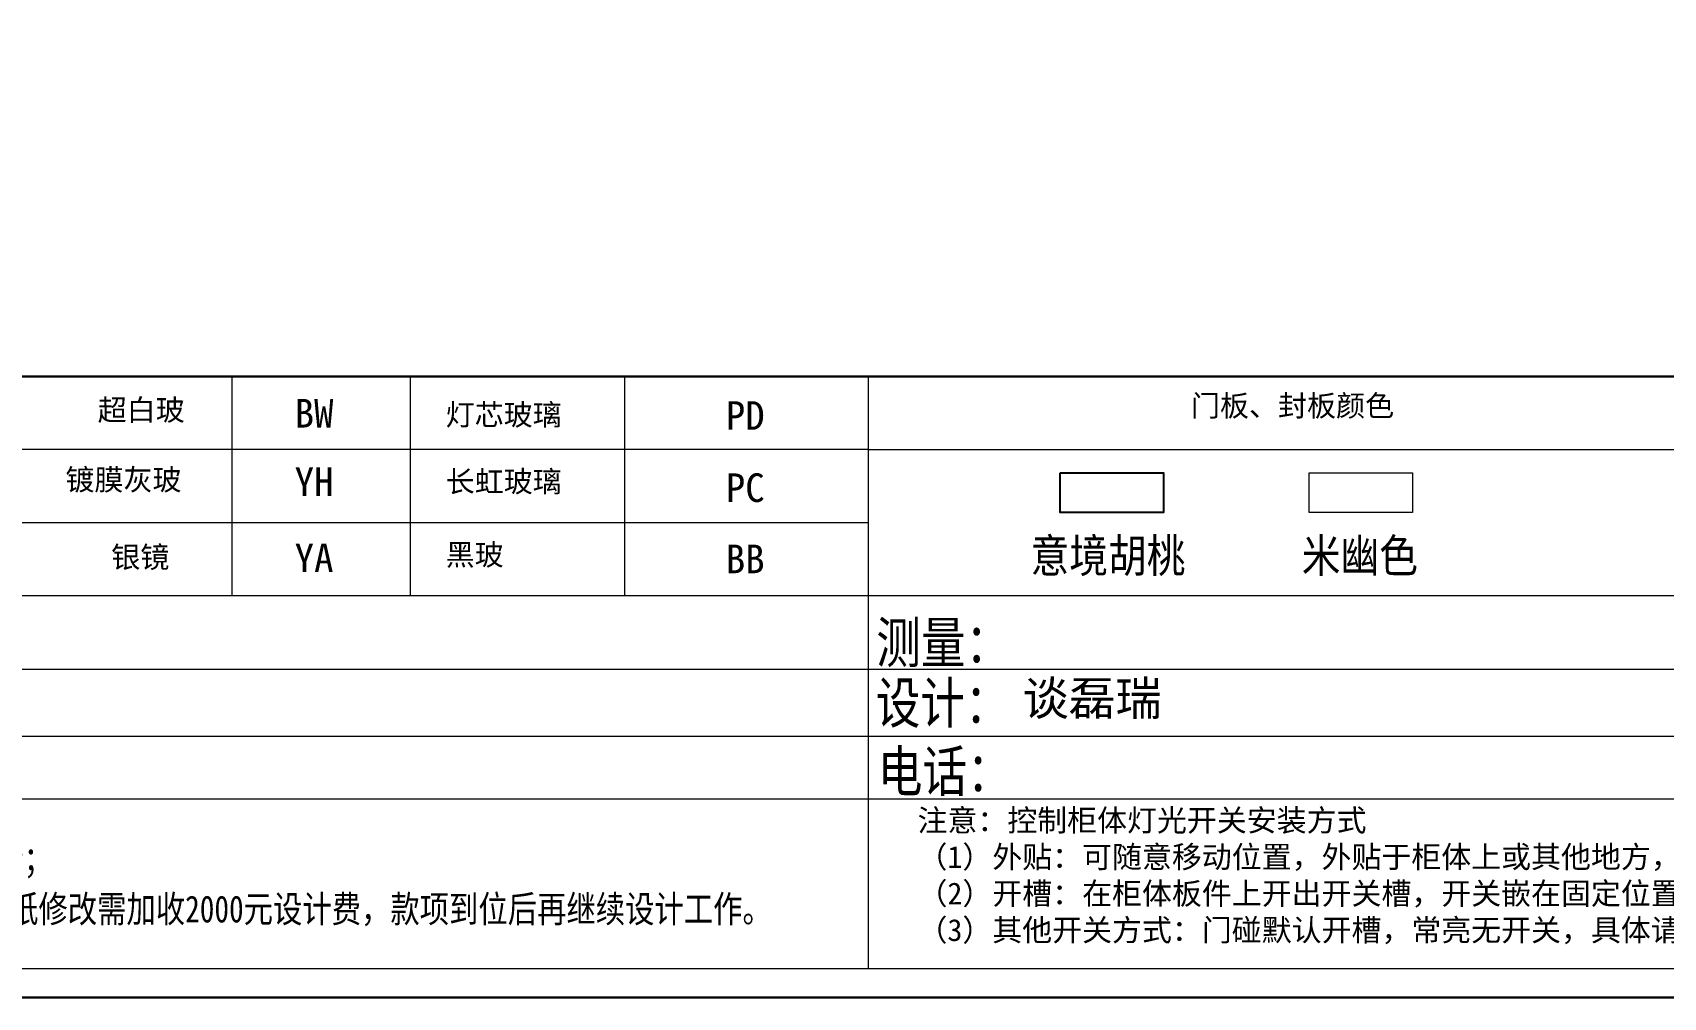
# Model space of a CAD drawing. Header units: millimetres. Extents: x 29318 to 134049, y -332664 to 3734.
# Drawn here: x 75873 to 81152, y -174661 to -171538 of the extents above; entities that cross this region are included whole.
import ezdxf

# ---------------------------------------------------------------- set-up
doc = ezdxf.new("R2010")
doc.units = ezdxf.units.MM
doc.layers.add('03文字', color=255, linetype='Continuous')
doc.layers.add('blue', color=206, linetype='Continuous')
doc.layers.add('08打印', color=7, linetype='Continuous', plot=False)
doc.layers.add('内框图层', color=1, linetype='Continuous', plot=False)
for name, color, linetype, lineweight in [('222', 7, 'Continuous', 0), ('样柜柜体色', 30, 'Continuous', 9), ('样柜门板色', 4, 'Continuous', 18)]:
    doc.layers.add(name, color=color, linetype=linetype, lineweight=lineweight)
doc.styles.add('MtXpl__2', font='simhei.ttf')
doc.styles.add('宋体', font='', dxfattribs={"height": 40})
doc.styles.add('黑体', font='simhei.ttf')
doc.styles.get('宋体').set_extended_font_data('SimSun')

# ---------------------------------------------------------------- blocks, each defined once
blk = doc.blocks.new('莫干山标准图框8.9')
at = {"layer": 'blue', "color": 5, "lineweight": 25}
blk.add_line((331947, 217428.5), (344647.8, 217428.5), dxfattribs=at)
at = {"layer": '样柜柜体色'}
for p, q in [((342883.6, 219168.4), (332027.2, 219168.4)), ((336904.5, 218553.4), (336904.5, 219168.4)), ((337404.5, 218553.4), (337404.5, 219168.4)), ((338004.5, 218553.4), (338004.5, 219168.4)), ((338686.9, 219168.4), (338686.9, 217984.7)), ((338686.9, 218963.4), (335204.5, 218963.4)), ((338686.9, 218963.4), (342883.6, 218963.4)), ((338686.9, 218758.4), (335204.5, 218758.4)), ((342883.6, 218553.4), (332027.2, 218553.4)), ((334904.5, 218348.3), (342883.6, 218348.3)), ((334904.5, 218160.2), (342883.6, 218160.2)), ((334904.5, 217984.7), (342883.6, 217984.7)), ((338686.9, 217984.7), (338686.9, 217508.7)), ((344567.6, 217508.7), (332027.2, 217508.7))]:
    blk.add_line(p, q, dxfattribs=at)
at = {"color": 0, "ltscale": 3, "attachment_point": 1, "style": '黑体'}
for s, insert, char_height, width in [('{\\fSimHei|b0|i0|c134|p49;门板、封板颜色}', (339590.7, 219116), 59.631, 690.85), ('{\\fSimHei|b0|i0|c134|p49;超白玻}', (336527.9, 219104.1), 59.631, 690.85), ('{\\fSimHei|b0|i0|c134|p49;BW}', (337079.7, 219105), 80.1, 690.85), ('{\\fSimHei|b0|i0|c134|p49;灯芯玻璃}', (337502.8, 219090.8), 59.631, 690.85), ('{\\fSimHei|b0|i0|c134|p49;PD}', (338287.6, 219098.8), 80.1, 690.85), ('{\\fSimHei|b0|i0|c134|p49;镀膜灰玻}', (336437.6, 218908.9), 59.631, 690.85), ('{\\fSimHei|b0|i0|c134|p49;YH}', (337079.7, 218913.1), 80.1, 690.85), ('{\\fSimHei|b0|i0|c134|p49;长虹玻璃}', (337502.8, 218903.6), 59.631, 690.85), ('{\\fSimHei|b0|i0|c134|p49;PC}', (338287.6, 218896.6), 80.1, 690.85), ('{\\fSimHei|b0|i0|c134|p49;黑玻}', (337502.8, 218698.5), 59.631, 690.85), ('{\\fSimHei|b0|i0|c134|p49;银镜}', (336566, 218691.9), 59.631, 690.85), ('{\\fSimHei|b0|i0|c134|p49;YA}', (337079.7, 218699.9), 80.1, 690.85), ('{\\fSimHei|b0|i0|c134|p49;BB}', (338287.6, 218696.9), 80.1, 690.85), ('{\\fSimHei|b1|i0|c134|p49;注意：控制柜体灯光开关安装方式\\P（1）外贴：可随意移动位置，外贴于柜体上或其他地方，无特殊需求，开关默认外贴。\\P（2）开槽：在柜体板件上开出开关槽，开关嵌在固定位置，不可移动，特殊柜体或有需求可开槽\\P（3）其他开关方式：门碰默认开槽，常亮无开关，具体请以图纸备注内容为准。}', (338824.8, 217955.3), 61.478, 4131.556)]:
    blk.add_mtext(s, dxfattribs=dict(at, insert=insert, char_height=char_height, width=width))
at = {"layer": '222', "style": 'MtXpl__2', "width": 0.8}
for s, height, p in [('测量：', 114.48, (338709.4, 218365.6)), ('设计：', 114.48, (338707.9, 218196.6)), ('电话：', 114.48, (338713.6, 218004.8)), ('收到样柜图后请于1天之内给予反馈；', 75.334, (335046.3, 217778.4))]:
    blk.add_text(s, height=height, dxfattribs=at).set_placement(p)
at = {"layer": '222', "color": 7, "style": 'MtXpl__2', "width": 0.8}
blk.add_text('2.样柜确认并签字后主观上再要求图纸修改需加收2000元设计费，款项到位后再继续设计工作。', height=75.334, dxfattribs=at).set_placement((334964.7, 217638.5))

msp = doc.modelspace()

# ---------------------------------------------------------------- linework, layer by layer
at = {"color": 30}
msp.add_lwpolyline([(79199.42, -172963.41), (79534.48, -172963.41), (79534.48, -173091.67), (79199.42, -173091.67)], close=True, dxfattribs=at)
at = {"layer": '08打印'}
msp.add_lwpolyline([(70790.21, -164931.63), (85466.21, -164931.63), (85466.21, -174661.06), (70790.21, -174661.06)], close=True, dxfattribs=at)
msp.add_lwpolyline([(70790.21, -164931.63), (85466.21, -164931.63), (85466.21, -174661.06), (70790.21, -174661.06)], close=True, dxfattribs=at)
at = {"layer": '内框图层'}
for points in [[(70882.87, -165024.29), (83427.67, -165024.29), (83427.67, -172650.56), (70882.87, -172650.56)], [(70882.87, -172650.56), (83427.67, -172650.56), (83427.67, -165024.29), (70882.87, -165024.29)]]:
    msp.add_lwpolyline(points, close=True, dxfattribs=at)
at = {"layer": '样柜门板色', "ltscale": 3}
msp.add_lwpolyline([(80005.3, -172963.41), (80340.36, -172963.41), (80340.36, -173091.67), (80005.3, -173091.67)], close=True, dxfattribs=at)

# ---------------------------------------------------------------- block references
at = {"xscale": 1.155517762664728, "yscale": 1.155517762664728, "zscale": 1.155517762664728}
msp.add_blockref('莫干山标准图框8.9', (-312780.4, -425903.54), dxfattribs=at)

# ---------------------------------------------------------------- texts
at = {"layer": '03文字', "style": '宋体', "width": 0.85}
for s, p in [('意境胡桃', (79103.7, -173285.07)), ('米幽色', (79981.61, -173285.07))]:
    msp.add_text(s, height=108.105, dxfattribs=at).set_placement(p)
at = {"layer": '03文字', "insert": (79077.17, -173637.55), "char_height": 110.261, "width": 1112.622, "attachment_point": 1, "style": '宋体'}
msp.add_mtext('谈磊瑞', dxfattribs=at)

doc.saveas('drawing.dxf')
